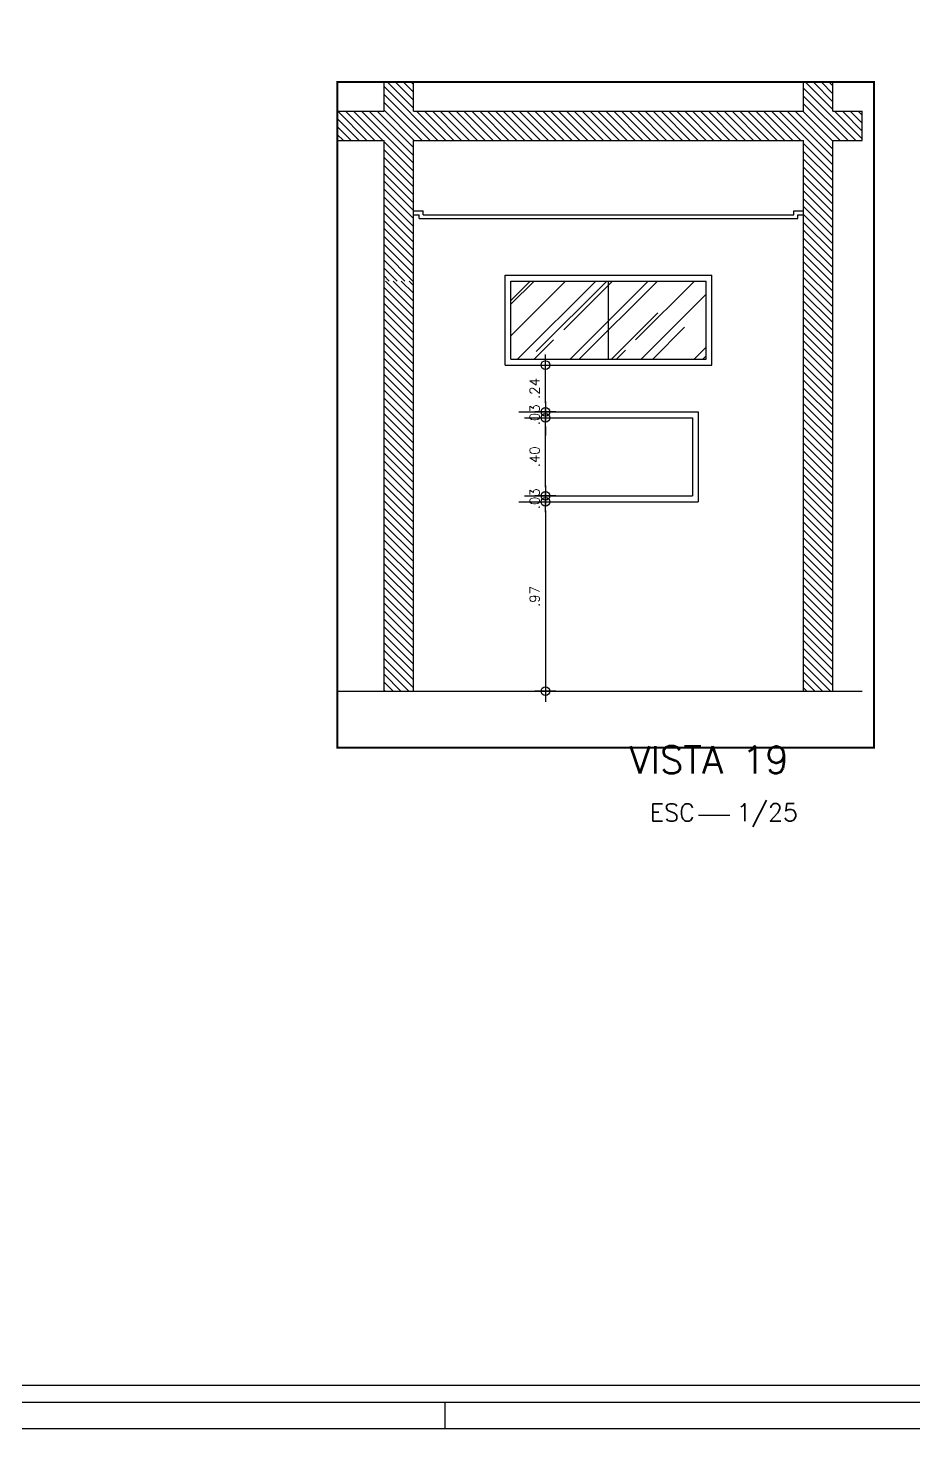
# Model space of a CAD drawing. Header units: millimetres. Extents: x 2182 to 2335, y 1488 to 1614.
# Drawn here: x 2320.37 to 2324.91, y 1501.35 to 1508.53 of the extents above; entities that cross this region are included whole.
import ezdxf

# ---------------------------------------------------------------- set-up
doc = ezdxf.new("R2010")
doc.units = ezdxf.units.MM
doc.linetypes.add('DIVIDE', pattern=[1.25, 0.5, -0.25, 0, -0.25, 0, -0.25])
for name, color, linetype in [('COTA', 250, 'Continuous'), ('Esquadria', 2, 'Continuous'), ('Hachura', 8, 'Continuous'), ('LAYOUT', 7, 'Continuous'), ('PAREDE', 7, 'Continuous'), ('Prancha', 6, 'Continuous'), ('TEXTO', 7, 'Continuous')]:
    doc.layers.add(name, color=color, linetype=linetype)
doc.styles.add('NORMAL', font='romans.shx')
doc.styles.add('ROMANS', font='romans')
doc.dimstyles.new('D25', dxfattribs={"dimtxt": 0.05, "dimasz": 0.045, "dimexe": 0.18, "dimexo": 0.0625, "dimgap": 0.03, "dimtad": 1, "dimzin": 4, "dimdsep": 46, "dimtxsty": 'NORMAL', "dimblk1": 'DOT1', "dimblk2": 'DOT1', "dimsah": 1, "dimcen": 0.045, "dimse1": 1, "dimse2": 1, "dimclrd": 256, "dimclre": 256, "dimclrt": 7, "dimaunit": 1, "dimadec": 0, "dimazin": 0, "dimtfac": 1, "dimtix": 1, "dimtmove": 2, "dimatfit": 3, "dimldrblk": 'SMALL', "dimfxl": 1, "dimtvp": 1.75, "dimtolj": 1, "dimtzin": 0, "dimarcsym": 0})

# ---------------------------------------------------------------- blocks, each defined once
blk = doc.blocks.new('DOT1')
for p, q in [((-1.2, 0), (1.2, 0)), ((0, 1.2), (0, -1.2))]:
    blk.add_line(p, q)
blk.add_circle((0, 0), 0.5)
blk = doc.blocks.new('*D904')
at = {"layer": 'COTA', "linetype": 'Continuous', "lineweight": -2, "transparency": 16777216}
blk.add_line((2323.0219, 1506.0538), (2323.0219, 1505.1738), dxfattribs=at)
at = {"layer": 'Defpoints', "color": 0, "linetype": 'Continuous', "transparency": 16777216}
for p in [(2322.8851, 1506.0988), (2322.3451, 1505.1288), (2323.0219, 1505.1288)]:
    blk.add_point(p, dxfattribs=at)
at = {"layer": 'COTA', "linetype": 'Continuous', "lineweight": -2, "transparency": 16777216, "xscale": 0.045, "yscale": 0.045, "zscale": 0.045}
for p, rotation in [((2323.0219, 1506.0988), 90), ((2323.0219, 1505.1288), 270)]:
    blk.add_blockref('DOT1', p, dxfattribs=dict(at, rotation=rotation))
at = {"layer": 'COTA', "color": 7, "linetype": 'Continuous', "transparency": 16777216, "insert": (2322.9669, 1505.6138), "char_height": 0.05, "attachment_point": 5, "rotation": 90, "style": 'NORMAL'}
blk.add_mtext('\\A1;.97', dxfattribs=at)
blk = doc.blocks.new('_Small')
at = {"color": 0, "linetype": 'ByBlock', "lineweight": -2}
blk.add_circle((0, 0), 0.25, dxfattribs=at)
blk = doc.blocks.new('*D905')
at = {"layer": 'COTA', "linetype": 'Continuous', "lineweight": -2, "transparency": 16777216}
for p, q in [((2323.0219, 1506.1738), (2323.0219, 1506.2188)), ((2323.0219, 1506.0988), (2323.0219, 1506.1288)), ((2323.0219, 1506.0538), (2323.0219, 1506.0088))]:
    blk.add_line(p, q, dxfattribs=at)
at = {"layer": 'Defpoints', "color": 0, "linetype": 'Continuous', "transparency": 16777216}
for p in [(2322.8851, 1506.0988), (2322.9151, 1506.1288), (2323.0219, 1506.1288)]:
    blk.add_point(p, dxfattribs=at)
at = {"layer": 'COTA', "linetype": 'Continuous', "lineweight": -2, "transparency": 16777216, "xscale": 0.045, "yscale": 0.045, "zscale": 0.045}
for p, rotation in [((2323.0219, 1506.1288), 270), ((2323.0219, 1506.0988), 90)]:
    blk.add_blockref('DOT1', p, dxfattribs=dict(at, rotation=rotation))
at = {"layer": 'COTA', "color": 7, "linetype": 'Continuous', "transparency": 16777216, "insert": (2322.9669, 1506.1138), "char_height": 0.05, "attachment_point": 5, "rotation": 90, "style": 'NORMAL'}
blk.add_mtext('\\A1;.03', dxfattribs=at)
blk = doc.blocks.new('*D906')
at = {"layer": 'COTA', "linetype": 'Continuous', "lineweight": -2, "transparency": 16777216}
blk.add_line((2323.0219, 1506.1738), (2323.0219, 1506.4838), dxfattribs=at)
at = {"layer": 'Defpoints', "color": 0, "linetype": 'Continuous', "transparency": 16777216}
for p in [(2322.9151, 1506.5288), (2323.0219, 1506.5288), (2322.9151, 1506.1288)]:
    blk.add_point(p, dxfattribs=at)
at = {"layer": 'COTA', "linetype": 'Continuous', "lineweight": -2, "transparency": 16777216, "xscale": 0.045, "yscale": 0.045, "zscale": 0.045}
for p, rotation in [((2323.0219, 1506.5288), 90), ((2323.0219, 1506.1288), 270)]:
    blk.add_blockref('DOT1', p, dxfattribs=dict(at, rotation=rotation))
at = {"layer": 'COTA', "color": 7, "linetype": 'Continuous', "transparency": 16777216, "insert": (2322.9669, 1506.3288), "char_height": 0.05, "attachment_point": 5, "rotation": 90, "style": 'NORMAL'}
blk.add_mtext('\\A1;.40', dxfattribs=at)
blk = doc.blocks.new('*D907')
at = {"layer": 'COTA', "linetype": 'Continuous', "lineweight": -2, "transparency": 16777216}
for p, q in [((2323.0219, 1506.6038), (2323.0219, 1506.6488)), ((2323.0219, 1506.5288), (2323.0219, 1506.5588)), ((2323.0219, 1506.4838), (2323.0219, 1506.4388))]:
    blk.add_line(p, q, dxfattribs=at)
at = {"layer": 'Defpoints', "color": 0, "linetype": 'Continuous', "transparency": 16777216}
for p in [(2322.8851, 1506.5588), (2322.9151, 1506.5288), (2323.0219, 1506.5588)]:
    blk.add_point(p, dxfattribs=at)
at = {"layer": 'COTA', "linetype": 'Continuous', "lineweight": -2, "transparency": 16777216, "xscale": 0.045, "yscale": 0.045, "zscale": 0.045}
for p, rotation in [((2323.0219, 1506.5588), 270), ((2323.0219, 1506.5288), 90)]:
    blk.add_blockref('DOT1', p, dxfattribs=dict(at, rotation=rotation))
at = {"layer": 'COTA', "color": 7, "linetype": 'Continuous', "transparency": 16777216, "insert": (2322.9669, 1506.5438), "char_height": 0.05, "attachment_point": 5, "rotation": 90, "style": 'NORMAL'}
blk.add_mtext('\\A1;.03', dxfattribs=at)
blk = doc.blocks.new('*D908')
at = {"layer": 'COTA', "linetype": 'Continuous', "lineweight": -2, "transparency": 16777216}
blk.add_line((2323.0219, 1506.6038), (2323.0219, 1506.7538), dxfattribs=at)
at = {"layer": 'Defpoints', "color": 0, "linetype": 'Continuous', "transparency": 16777216}
for p in [(2322.8151, 1506.7988), (2323.0219, 1506.7988), (2322.8851, 1506.5588)]:
    blk.add_point(p, dxfattribs=at)
at = {"layer": 'COTA', "linetype": 'Continuous', "lineweight": -2, "transparency": 16777216, "xscale": 0.045, "yscale": 0.045, "zscale": 0.045}
for p, rotation in [((2323.0219, 1506.7988), 90), ((2323.0219, 1506.5588), 270)]:
    blk.add_blockref('DOT1', p, dxfattribs=dict(at, rotation=rotation))
at = {"layer": 'COTA', "color": 7, "linetype": 'Continuous', "transparency": 16777216, "insert": (2322.9669, 1506.6788), "char_height": 0.05, "attachment_point": 5, "rotation": 90, "style": 'NORMAL'}
blk.add_mtext('\\A1;.24', dxfattribs=at)

msp = doc.modelspace()

# ---------------------------------------------------------------- hatches: boundary and pattern name
at = {"layer": 'Hachura'}
h = msp.add_hatch(dxfattribs=at)
h.set_pattern_fill('ANSI31', color=256, scale=0.009, angle=-90)
h.set_pattern_definition([(315, (-1.47811, -5.140724), (0.02020557627, 0.02020557627), [])])
h.paths.add_polyline_path([(2324.4951, 1507.9488), (2324.6451, 1507.9488), (2324.6451, 1508.0988), (2324.4951, 1508.0988), (2324.4951, 1508.2488), (2324.3451, 1508.2488), (2324.3451, 1508.0988), (2322.3451, 1508.0988), (2322.3451, 1508.2488), (2322.1951, 1508.2488), (2322.1951, 1508.0988), (2321.9551, 1508.0988), (2321.9551, 1507.9488), (2322.1951, 1507.9488), (2322.1951, 1507.2288), (2322.3451, 1507.2288), (2322.3451, 1507.9488), (2324.3451, 1507.9488), (2324.3451, 1505.1288), (2324.4951, 1505.1288)])
h = msp.add_hatch(dxfattribs=at)
h.set_pattern_fill('ANSI31', color=256, scale=0.009, angle=-90)
h.set_pattern_definition([(315, (-16.531016, -5.018883), (0.02020557627, 0.02020557627), [])])
h.paths.add_polyline_path([(2322.3451, 1507.2288), (2322.1951, 1507.2288), (2322.1951, 1505.1288), (2322.3451, 1505.1288)])
h = msp.add_hatch(dxfattribs=at)
h.set_pattern_fill('AR-RROOF', color=1, scale=0.0088, angle=45)
h.set_pattern_definition([(45, (-16.53102, -5.01888), (0.18966301, 0.505768025), [3.3528, -0.44704, 1.1176, -0.22352]), (45, (-16.39983, -4.72965), (-0.368262343, 0.052157328), [0.67056, -0.0737616, 1.34112, -0.16764]), (45, (-16.58633, -4.80551), (0.71597786, 0.92776822), [1.78816, -0.312928, 0.89408, -0.22352])])
h.paths.add_polyline_path([(2323.8451, 1506.8288), (2323.8451, 1507.2288), (2323.3451, 1507.2288), (2323.3451, 1506.8288)])
h.paths.add_polyline_path([(2323.3451, 1506.8288), (2323.3451, 1507.2288), (2322.8451, 1507.2288), (2322.8451, 1506.8288)])

# ---------------------------------------------------------------- linework, layer by layer
at = {"layer": 'Esquadria'}
for p, q in [((2322.8151, 1506.7988), (2322.8151, 1507.2588)), ((2322.8151, 1507.2588), (2323.8751, 1507.2588)), ((2322.8451, 1506.8288), (2322.8451, 1507.2288)), ((2322.8451, 1507.2288), (2323.8451, 1507.2288)), ((2323.3451, 1506.8288), (2323.3451, 1507.2288)), ((2323.8451, 1506.8288), (2323.8451, 1507.2288)), ((2323.8751, 1506.7988), (2323.8751, 1507.2588)), ((2322.8151, 1506.7988), (2323.8751, 1506.7988)), ((2322.8451, 1506.8288), (2323.8451, 1506.8288))]:
    msp.add_line(p, q, dxfattribs=at)
at = {"layer": 'LAYOUT', "color": 2}
for p, q in [((2322.8851, 1506.5588), (2323.8051, 1506.5588)), ((2322.9151, 1506.5288), (2323.7751, 1506.5288)), ((2323.7751, 1506.5288), (2323.7751, 1506.1288)), ((2323.8051, 1506.5588), (2323.8051, 1506.0988)), ((2322.8851, 1506.0988), (2323.8051, 1506.0988)), ((2322.9151, 1506.1288), (2323.7751, 1506.1288))]:
    msp.add_line(p, q, dxfattribs=at)
at = {"layer": 'PAREDE'}
for p, q in [((2321.9551, 1507.9488), (2321.9551, 1508.2488)), ((2321.9551, 1508.2488), (2322.3451, 1508.2488)), ((2322.1951, 1508.0988), (2322.1951, 1508.2488)), ((2322.3451, 1508.0988), (2322.3451, 1508.2488)), ((2324.3451, 1508.0988), (2324.3451, 1508.2488)), ((2324.3451, 1508.2488), (2324.4951, 1508.2488)), ((2324.4951, 1508.0988), (2324.4951, 1508.2488)), ((2321.9551, 1507.9488), (2321.9551, 1508.0988)), ((2321.9551, 1508.0988), (2322.1951, 1508.0988)), ((2322.3451, 1508.0988), (2324.3451, 1508.0988)), ((2324.4951, 1508.0988), (2324.6451, 1508.0988)), ((2324.6451, 1507.9488), (2324.6451, 1508.0988)), ((2321.9551, 1507.9488), (2322.1951, 1507.9488)), ((2322.1951, 1505.1288), (2322.1951, 1507.9488)), ((2322.3451, 1505.1288), (2322.3451, 1507.9488)), ((2322.3451, 1507.9488), (2324.3451, 1507.9488)), ((2324.3451, 1505.1288), (2324.3451, 1507.9488)), ((2324.4951, 1505.1288), (2324.4951, 1507.9488)), ((2324.4951, 1507.9488), (2324.6451, 1507.9488)), ((2322.3451, 1507.5888), (2322.3951, 1507.5888)), ((2322.3451, 1507.5688), (2322.3751, 1507.5688)), ((2322.3751, 1507.5488), (2322.3751, 1507.5688)), ((2322.3951, 1507.5688), (2322.3951, 1507.5888)), ((2322.3951, 1507.5688), (2324.2951, 1507.5688)), ((2324.2951, 1507.5688), (2324.2951, 1507.5888)), ((2324.2951, 1507.5888), (2324.3451, 1507.5888)), ((2324.3151, 1507.5488), (2324.3151, 1507.5688)), ((2324.3151, 1507.5688), (2324.3451, 1507.5688)), ((2322.3751, 1507.5488), (2324.3151, 1507.5488)), ((2321.9551, 1505.1288), (2324.6451, 1505.1288))]:
    msp.add_line(p, q, dxfattribs=at)
at = {"layer": 'Prancha', "color": 7}
for p, q in [((2323.8068, 1504.4935), (2323.9667, 1504.4935)), ((2322.5087, 1501.3497), (2322.5087, 1501.4872)), ((2334.5087, 1501.3497), (2314.9962, 1501.3497))]:
    msp.add_line(p, q, dxfattribs=at)
at = {"layer": 'Prancha'}
msp.add_lwpolyline([(2334.3712, 1515.3122), (2315.1337, 1515.3122), (2315.1337, 1501.4872), (2334.3712, 1501.4872)], close=True, dxfattribs=at)
at = {"layer": 'Prancha', "color": 2}
msp.add_lwpolyline([(2331.697, 1515.2247), (2315.2212, 1515.2247), (2315.2212, 1501.5747), (2331.697, 1501.5747)], close=True, dxfattribs=at)
at = {"layer": 'TEXTO', "color": 96, "linetype": 'DIVIDE', "const_width": 0.01}
msp.add_lwpolyline([(2324.7058, 1504.8389), (2321.9551, 1504.8389), (2321.9551, 1508.2488), (2324.7058, 1508.2488)], close=True, dxfattribs=at)

# ---------------------------------------------------------------- texts
at = {"layer": 'Prancha', "color": 2, "insert": (2323.4523, 1504.7766), "char_height": 0.14, "attachment_point": 4, "style": 'ROMANS'}
msp.add_mtext('VISTA 19', dxfattribs=at)
at = {"layer": 'Prancha', "color": 7, "char_height": 0.0896, "attachment_point": 4, "style": 'ROMANS'}
for s, insert in [('ESC', (2323.5575, 1504.5074)), ('1/25', (2324.0011, 1504.4931))]:
    msp.add_mtext(s, dxfattribs=dict(at, insert=insert))

# ---------------------------------------------------------------- dimensions: what is measured, and where the dimension line sits
at = {"layer": 'COTA', "color": 2, "linetype": 'Continuous'}
for base, p1, p2, picture, middle in [((2323.0219, 1506.7988), (2322.8851, 1506.5588), (2322.8151, 1506.7988), '*D908', (2322.9669, 1506.6788)), ((2323.0219, 1506.5588), (2322.9151, 1506.5288), (2322.8851, 1506.5588), '*D907', (2322.9669, 1506.5438)), ((2323.0219, 1506.5288), (2322.9151, 1506.1288), (2322.9151, 1506.5288), '*D906', (2322.9669, 1506.3288)), ((2323.0219, 1506.1288), (2322.8851, 1506.0988), (2322.9151, 1506.1288), '*D905', (2322.9669, 1506.1138)), ((2323.0219, 1505.1288), (2322.8851, 1506.0988), (2322.3451, 1505.1288), '*D904', (2322.9669, 1505.6138))]:
    dim = msp.add_linear_dim(base=base, p1=p1, p2=p2, angle=90, dimstyle='D25', dxfattribs=at)
    dim.commit()
    dim.dimension.update_dxf_attribs({"geometry": picture, "text_midpoint": middle})

doc.saveas('drawing.dxf')
